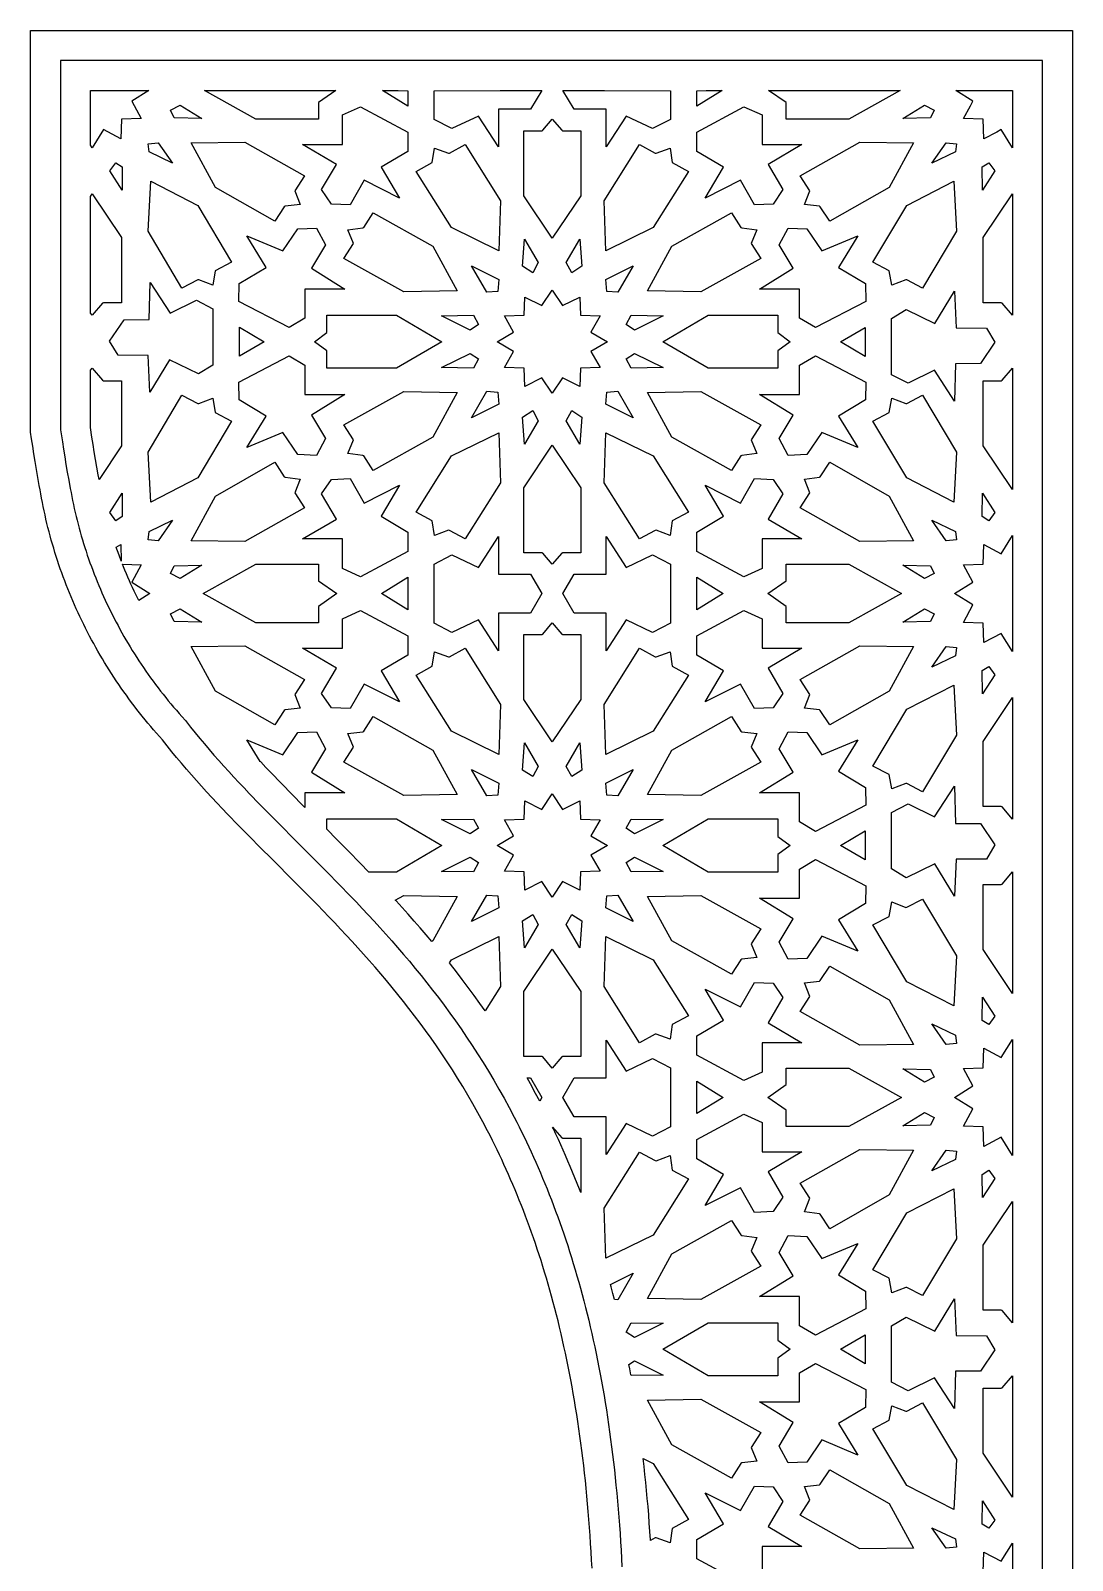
# Model space of a CAD drawing. Extents: x -522 to 521, y -590 to 590.
# Drawn here: x 0 to 521, y -176 to 590 of the extents above; entities that cross this region are included whole.
import ezdxf

# ---------------------------------------------------------------- set-up
doc = ezdxf.new("R2010")
doc.units = 0
doc.layers.add('LAYER_1', color=18, linetype='CONTINUOUS')
doc.layers.add('LAYER_2', color=150, linetype='CONTINUOUS')

msp = doc.modelspace()

# ---------------------------------------------------------------- linework, layer by layer
at = {"layer": 'LAYER_1'}
msp.add_lwpolyline([(280.6, -179.66), (280.39, -175.51), (280.17, -171.39), (279.92, -167.31), (279.65, -163.25), (279.37, -159.23), (279.07, -155.25), (278.75, -151.29), (278.41, -147.37), (278.05, -143.47), (277.68, -139.61), (277.28, -135.78), (276.87, -131.98), (276.44, -128.22), (276, -124.48), (275.53, -120.77), (275.05, -117.1), (274.55, -113.45), (274.04, -109.83), (273.51, -106.25), (272.96, -102.69), (272.39, -99.16), (271.81, -95.66), (271.21, -92.19), (270.6, -88.75), (269.96, -85.33), (269.32, -81.95), (268.65, -78.59), (267.97, -75.26), (267.28, -71.96), (266.57, -68.69), (265.84, -65.44), (265.1, -62.23), (264.35, -59.04), (263.58, -55.87), (262.79, -52.73), (261.99, -49.62), (261.18, -46.54), (260.35, -43.48), (259.5, -40.45), (258.65, -37.44), (257.77, -34.46), (256.89, -31.51), (255.99, -28.58), (255.08, -25.67), (254.15, -22.79), (253.21, -19.94), (252.26, -17.11), (251.29, -14.3), (250.32, -11.52), (249.33, -8.77), (248.32, -6.04), (247.31, -3.33), (246.28, -0.64), (245.24, 2.02), (244.19, 4.66), (243.13, 7.27), (242.05, 9.86), (240.97, 12.43), (239.87, 14.98), (238.77, 17.5), (237.65, 20), (236.52, 22.48), (235.38, 24.94), (234.23, 27.37), (233.07, 29.79), (231.91, 32.18), (230.73, 34.55), (229.54, 36.9), (228.33, 39.27), (225.92, 43.83), (223.46, 48.35), (220.97, 52.79), (218.45, 57.15), (215.9, 61.44), (213.31, 65.65), (210.7, 69.79), (208.07, 73.86), (205.4, 77.86), (202.72, 81.8), (200.01, 85.67), (197.27, 89.47), (194.52, 93.22), (191.75, 96.91), (188.97, 100.54), (186.17, 104.11), (183.35, 107.63), (180.52, 111.1), (177.68, 114.52), (174.82, 117.89), (171.96, 121.22), (169.09, 124.5), (166.22, 127.74), (163.33, 130.94), (160.44, 134.1), (157.55, 137.22), (154.66, 140.31), (151.77, 143.37), (148.86, 146.41), (143.1, 152.37), (137.33, 158.24), (131.59, 164.03), (120.23, 175.41), (114.61, 181.03), (109.06, 186.63), (103.58, 192.21), (98.16, 197.81), (95.51, 200.59), (92.86, 203.39), (90.24, 206.2), (87.64, 209.01), (85.07, 211.84), (82.53, 214.68), (80.01, 217.53), (77.53, 220.39), (75.07, 223.27), (72.65, 226.17), (70.25, 229.09), (67.89, 232.03), (65.57, 234.99), (64.08, 236.65), (62.6, 238.32), (61.14, 239.99), (59.7, 241.68), (58.27, 243.38), (56.86, 245.09), (55.47, 246.81), (54.09, 248.53), (52.73, 250.27), (51.39, 252.02), (50.06, 253.78), (48.75, 255.55), (47.46, 257.33), (46.18, 259.11), (44.92, 260.91), (43.68, 262.72), (42.45, 264.53), (41.24, 266.35), (40.05, 268.19), (38.87, 270.03), (37.71, 271.88), (36.57, 273.74), (35.45, 275.61), (34.34, 277.48), (33.25, 279.37), (32.18, 281.26), (31.12, 283.16), (30.08, 285.07), (29.06, 286.98), (28.06, 288.91), (27.07, 290.84), (26.1, 292.78), (25.15, 294.72), (24.22, 296.68), (23.3, 298.64), (22.41, 300.6), (21.53, 302.58), (20.67, 304.56), (19.82, 306.55), (18.99, 308.54), (18.19, 310.54), (17.4, 312.55), (16.62, 314.57), (15.87, 316.59), (15.13, 318.61), (14.41, 320.64), (13.71, 322.68), (13.03, 324.73), (12.37, 326.78), (11.72, 328.83), (11.1, 330.89), (10.49, 332.96), (9.9, 335.03), (9.33, 337.1), (8.78, 339.18), (8.24, 341.27), (7.73, 343.36), (7.23, 345.46), (6.75, 347.56), (6.29, 349.66), (5.85, 351.77), (5.43, 353.88), (5.03, 356), (4.64, 358.12), (4.25, 360.19), (3.87, 362.25), (3.14, 366.34), (2.45, 370.37), (1.79, 374.33), (1.17, 378.21), (0.59, 381.97), (0.04, 385.6), (-0.47, 389.09), (-0.47, 590.02), (521.1, 590.02), (521.1, -584.03)], dxfattribs=at)
for points in [[(50.21, 554.67), (54.81, 545.98), (45, 545.64), (44.66, 535.83), (36.02, 540.44), (30.38, 531.39), (29.53, 532.75), (29.53, 560.02), (58.74, 560.02)], [(143.67, 553.97), (143.67, 545.71), (112.23, 545.71), (86.54, 560.02), (152.42, 560.02)], [(188.36, 559.85), (188.36, 552.22), (175.64, 560.02), (183.63, 560.02)], [(249.83, 550.62), (233.76, 550.62), (233.76, 531.79), (223.82, 547.24), (210.49, 540.97), (201.49, 545.57), (201.49, 559.85), (234.57, 560.02), (255.42, 560.02)], [(319.95, 559.85), (319.95, 545.57), (310.95, 540.97), (297.62, 547.24), (287.68, 531.79), (287.68, 550.62), (271.6, 550.62), (266.01, 560.02), (286.91, 560.02)], [(333.08, 552.22), (333.08, 559.85), (337.8, 560.02), (345.8, 560.02)], [(409.21, 545.71), (377.77, 545.71), (377.77, 553.97), (369.02, 560.02), (434.89, 560.02)], [(491.04, 531.4), (485.42, 540.44), (483.19, 539.25), (476.77, 535.83), (476.43, 545.64), (466.62, 545.98), (470.04, 552.44), (471.23, 554.67), (462.7, 560.02), (491.04, 560.02)], [(85.28, 546.1), (71.35, 546.4), (69.62, 550.26), (74.35, 552.76)], [(188.35, 539.24), (188.35, 529.57), (175.03, 521.68), (184.14, 506.16), (166.54, 515.07), (159.56, 502.8), (150.21, 503.2), (145.23, 510.44), (152.66, 523.03), (135.73, 533.02), (155.7, 533.02), (155.7, 547.79), (164.77, 551.94)], [(365.74, 547.79), (365.74, 533.02), (385.71, 533.02), (368.77, 523.03), (376.2, 510.44), (371.23, 503.2), (361.87, 502.8), (354.89, 515.07), (337.29, 506.16), (346.4, 521.68), (333.08, 529.57), (333.08, 539.24), (356.66, 551.94)], [(451.81, 550.26), (450.08, 546.4), (436.16, 546.1), (447.08, 552.76)], [(265.41, 540.13), (265.87, 539.92), (274.95, 539.92), (274.95, 507.36), (260.72, 486.12), (246.48, 507.36), (246.48, 539.92), (255.56, 539.92), (256.03, 540.13), (260.72, 545.67)], [(70.63, 523.6), (58.89, 529.27), (58.44, 533.41), (63.48, 533.9)], [(136.59, 517.36), (131.74, 509.88), (134.46, 503.02), (126.98, 502.15), (126.54, 501.88), (121.83, 494.63), (92.02, 511.53), (79.96, 533.9), (106.79, 534.25)], [(234.75, 504.89), (233.97, 479.85), (210.18, 491.46), (192.57, 519.55), (200.65, 523.98), (201.74, 531.23), (208.78, 528.67), (209.29, 528.71), (217.13, 533)], [(312.14, 528.71), (312.66, 528.67), (319.7, 531.23), (320.79, 523.98), (328.87, 519.55), (311.25, 491.46), (287.47, 479.85), (286.68, 504.89), (304.3, 533)], [(441.47, 533.9), (429.42, 511.53), (399.6, 494.63), (394.89, 501.88), (394.46, 502.15), (386.97, 503.02), (389.7, 509.88), (384.84, 517.36), (414.65, 534.25)], [(462.99, 533.41), (462.55, 529.27), (450.8, 523.6), (457.96, 533.9)], [(491.1, 531.32), (491.1, 531.32), (491.04, 531.37), (491.04, 531.4)], [(45.45, 521.83), (45.42, 510.17), (39.2, 519.79), (42.2, 523.91)], [(482.23, 519.79), (476.02, 510.17), (475.98, 521.83), (479.23, 523.91)], [(83.19, 502.5), (100.17, 474.06), (91.99, 469.8), (90.74, 462.57), (83.76, 465.27), (83.24, 465.24), (75.31, 461.11), (58.32, 489.55), (59.67, 514.57)], [(463.11, 489.55), (446.12, 461.11), (438.19, 465.24), (437.68, 465.27), (430.7, 462.57), (429.44, 469.8), (421.26, 474.06), (438.25, 502.5), (461.76, 514.57)], [(45.09, 486.38), (45.09, 453.82), (36.01, 453.82), (35.54, 453.61), (30.38, 447.53), (29.53, 448.53), (29.53, 507.06), (30.38, 508.32)], [(491.05, 447.53), (485.89, 453.61), (485.43, 453.82), (476.35, 453.82), (476.35, 486.38), (491.04, 508.32)], [(200.91, 482.07), (213.13, 459.77), (186.31, 459.25), (156.38, 475.94), (161.18, 483.45), (158.4, 490.29), (165.88, 491.22), (166.32, 491.49), (170.97, 498.77)], [(355.11, 491.49), (355.55, 491.22), (363.03, 490.29), (360.25, 483.45), (365.05, 475.94), (335.12, 459.25), (308.3, 459.77), (320.52, 482.07), (350.46, 498.77)], [(147.12, 482.72), (140.21, 471.03), (156.92, 460.63), (136.88, 460.63), (136.88, 446.09), (128.96, 441.37), (103.71, 454.48), (103.88, 463.38), (117.46, 471.5), (107.81, 487.23), (125.77, 479.71), (133.25, 490.8), (142.63, 491.19)], [(388.18, 490.8), (395.66, 479.71), (413.63, 487.23), (403.97, 471.5), (417.55, 463.38), (417.72, 454.48), (392.48, 441.37), (384.55, 446.09), (384.55, 460.63), (364.51, 460.63), (381.22, 471.03), (374.32, 482.72), (378.8, 491.19)], [(253.7, 473.9), (250.94, 468.78), (245.86, 472.06), (246.87, 485.59)], [(275.57, 472.06), (270.49, 468.78), (267.73, 473.9), (274.57, 485.59)], [(233.91, 465.48), (233.46, 459.47), (227.88, 459.08), (220.19, 472.31)], [(293.56, 459.08), (287.97, 459.47), (287.52, 465.48), (301.25, 472.31)], [(69.42, 448.61), (82.57, 455.06), (90.84, 450.8), (90.84, 422.63), (83.54, 418.16), (69.14, 425.18), (59.3, 409), (58.46, 427.36), (43.37, 427.5), (39.11, 434.56), (46.36, 445.25), (58.92, 445.33), (59.42, 464)], [(265.9, 452.36), (274.54, 456.66), (274.88, 447.52), (284.66, 447.2), (280.06, 439.13), (288.36, 434.29), (280.06, 429.45), (284.66, 421.38), (274.88, 421.06), (274.54, 411.92), (265.9, 416.22), (260.72, 408.46), (255.53, 416.22), (246.89, 411.92), (246.55, 421.06), (236.77, 421.38), (241.37, 429.45), (233.07, 434.29), (241.37, 439.13), (236.77, 447.2), (246.55, 447.52), (246.89, 456.66), (255.53, 452.36), (260.72, 460.12)], [(462.98, 441.22), (478.06, 441.08), (482.32, 434.02), (475.07, 423.33), (462.52, 423.25), (462.01, 404.58), (452.01, 419.97), (438.86, 413.52), (430.59, 417.78), (430.59, 445.95), (437.9, 450.42), (452.3, 443.4), (462.14, 459.58)], [(205.41, 434.29), (182.68, 421), (147.81, 421), (147.81, 429.75), (141.67, 434.29), (147.81, 438.83), (147.81, 447.58), (182.68, 447.58)], [(223.7, 442.88), (219.6, 440.14), (205.29, 447.27), (221.23, 447.51)], [(316.14, 447.27), (301.83, 440.14), (297.73, 442.88), (300.21, 447.51)], [(373.62, 438.83), (379.76, 434.29), (373.62, 429.75), (373.62, 421), (338.75, 421), (316.02, 434.29), (338.75, 447.58), (373.62, 447.58)], [(116.43, 434.3), (104.15, 427.12), (104.15, 441.62)], [(417.28, 426.96), (405, 434.28), (417.28, 441.46)], [(136.88, 422.49), (136.88, 407.95), (156.92, 407.95), (140.21, 397.55), (147.12, 385.86), (142.63, 377.39), (133.25, 377.78), (125.77, 388.87), (107.81, 381.35), (117.46, 397.08), (103.88, 405.2), (103.71, 414.1), (128.96, 427.21)], [(223.7, 425.7), (221.23, 421.07), (205.29, 421.31), (219.6, 428.44)], [(316.14, 421.31), (300.21, 421.07), (297.73, 425.7), (301.83, 428.44)], [(417.72, 414.1), (417.55, 405.2), (403.97, 397.08), (413.63, 381.35), (395.66, 388.87), (388.18, 377.78), (378.8, 377.39), (374.32, 385.86), (381.22, 397.55), (364.51, 407.95), (384.55, 407.95), (384.55, 422.49), (392.48, 427.21)], [(35.54, 414.97), (36.01, 414.76), (45.09, 414.76), (45.09, 382.2), (33.81, 365.38), (33.38, 367.65), (32.69, 371.52), (32.03, 375.37), (31.4, 379.15), (30.81, 382.87), (30.25, 386.47), (29.53, 391.31), (29.53, 420.05), (30.38, 421.05)], [(491.04, 360.26), (476.35, 382.2), (476.35, 414.76), (485.43, 414.76), (485.89, 414.97), (491.05, 421.05)], [(83.24, 403.34), (83.76, 403.31), (90.74, 406.01), (91.99, 398.78), (100.17, 394.52), (83.19, 366.08), (59.67, 354.01), (58.32, 379.03), (75.31, 407.47)], [(213.13, 408.81), (200.91, 386.51), (170.97, 369.81), (166.32, 377.09), (165.88, 377.36), (158.4, 378.29), (161.18, 385.13), (156.38, 392.64), (186.31, 409.33)], [(233.46, 409.11), (233.91, 403.1), (220.19, 396.27), (227.88, 409.5)], [(301.25, 396.27), (287.52, 403.1), (287.97, 409.11), (293.56, 409.5)], [(365.05, 392.64), (360.25, 385.13), (363.03, 378.29), (355.55, 377.36), (355.11, 377.09), (350.46, 369.81), (320.52, 386.51), (308.3, 408.81), (335.12, 409.33)], [(463.11, 379.03), (461.76, 354.01), (438.25, 366.08), (421.26, 394.52), (429.44, 398.78), (430.7, 406.01), (437.68, 403.31), (438.19, 403.34), (446.12, 407.47)], [(253.7, 394.68), (246.87, 382.99), (245.86, 396.52), (250.94, 399.8)], [(275.57, 396.52), (274.57, 382.99), (267.73, 394.68), (270.49, 399.8)], [(234.75, 363.69), (217.13, 335.58), (209.29, 339.87), (208.78, 339.91), (201.74, 337.35), (200.65, 344.61), (192.57, 349.03), (210.18, 377.12), (233.97, 388.73)], [(311.25, 377.12), (328.87, 349.03), (320.79, 344.61), (319.7, 337.35), (312.66, 339.91), (312.14, 339.87), (304.3, 335.58), (286.68, 363.69), (287.47, 388.73)], [(274.95, 361.22), (274.95, 328.66), (265.87, 328.66), (265.41, 328.45), (260.72, 322.91), (256.03, 328.45), (255.56, 328.66), (246.48, 328.66), (246.48, 361.22), (260.72, 382.46)], [(126.54, 366.7), (126.98, 366.43), (134.46, 365.56), (131.74, 358.7), (136.59, 351.22), (106.79, 334.33), (79.96, 334.68), (92.02, 357.05), (121.83, 373.95)], [(429.42, 357.05), (441.47, 334.68), (414.65, 334.33), (384.84, 351.22), (389.7, 358.7), (386.97, 365.56), (394.46, 366.43), (394.89, 366.7), (399.6, 373.95)], [(166.54, 353.51), (184.14, 362.42), (175.03, 346.9), (188.35, 339.01), (188.35, 329.34), (164.77, 316.64), (155.7, 320.79), (155.7, 335.56), (135.73, 335.56), (152.66, 345.55), (145.23, 358.14), (150.21, 365.38), (159.56, 365.78)], [(371.23, 365.38), (376.2, 358.14), (368.77, 345.55), (385.71, 335.56), (365.74, 335.56), (365.74, 320.79), (356.66, 316.64), (333.08, 329.34), (333.08, 339.01), (346.4, 346.9), (337.29, 362.42), (354.89, 353.51), (361.87, 365.78)], [(45.45, 346.76), (42.2, 344.67), (39.2, 348.79), (45.42, 358.41)], [(482.23, 348.79), (479.23, 344.67), (475.98, 346.76), (476.02, 358.41)], [(63.48, 334.68), (58.44, 335.17), (58.89, 339.31), (70.63, 344.98)], [(462.55, 339.31), (462.99, 335.17), (457.96, 334.68), (450.8, 344.98)], [(491.1, 279.17), (485.42, 288.29), (476.77, 283.68), (476.43, 293.49), (466.62, 293.83), (471.23, 302.52), (462.14, 308.22), (471.23, 313.91), (466.62, 322.6), (476.43, 322.94), (476.77, 332.75), (485.42, 328.14), (491.1, 337.26)], [(44.95, 324.49), (44.68, 325.18), (44.02, 326.96), (43.37, 328.73), (42.75, 330.51), (42.39, 331.54), (44.66, 332.75)], [(233.76, 317.96), (249.83, 317.96), (255.49, 308.22), (249.83, 298.47), (233.76, 298.47), (233.76, 279.64), (223.82, 295.09), (210.49, 288.82), (201.49, 293.42), (201.49, 308.22), (201.49, 323.01), (210.49, 327.61), (223.82, 321.34), (233.76, 336.79)], [(297.62, 321.35), (310.95, 327.61), (319.95, 323.01), (319.95, 308.22), (319.95, 293.42), (310.95, 288.82), (297.62, 295.09), (287.68, 279.64), (287.68, 298.47), (271.6, 298.47), (265.94, 308.22), (271.6, 317.96), (287.68, 317.96), (287.68, 336.79)], [(54.81, 322.6), (50.21, 313.91), (59.29, 308.22), (53.68, 304.7), (53, 306.06), (52.17, 307.77), (51.35, 309.49), (50.54, 311.21), (49.76, 312.94), (48.98, 314.67), (48.23, 316.41), (47.49, 318.15), (46.76, 319.9), (46.05, 321.66), (45.55, 322.92)], [(74.35, 315.82), (69.62, 318.32), (71.35, 322.18), (85.28, 322.48)], [(143.67, 314.61), (152.83, 308.22), (143.67, 301.82), (143.67, 293.56), (112.23, 293.56), (85.97, 308.22), (112.23, 322.87), (143.67, 322.87)], [(435.46, 308.22), (409.21, 293.56), (377.77, 293.56), (377.77, 301.82), (368.6, 308.22), (377.77, 314.61), (377.77, 322.87), (409.21, 322.87)], [(450.08, 322.18), (451.81, 318.32), (447.08, 315.82), (436.16, 322.48)], [(188.36, 308.22), (188.36, 300.07), (175.14, 308.22), (188.36, 316.36)], [(346.29, 308.22), (333.08, 300.07), (333.08, 308.22), (333.08, 316.36)], [(85.28, 293.95), (71.35, 294.26), (69.62, 298.11), (74.35, 300.61)], [(188.35, 287.09), (188.35, 277.42), (175.03, 269.53), (184.14, 254.01), (166.54, 262.92), (159.56, 250.65), (150.21, 251.05), (145.23, 258.29), (152.66, 270.89), (135.73, 280.87), (155.7, 280.87), (155.7, 295.64), (164.77, 299.79)], [(365.74, 295.64), (365.74, 280.87), (385.71, 280.87), (368.77, 270.89), (376.2, 258.29), (371.23, 251.05), (361.87, 250.65), (354.89, 262.92), (337.29, 254.01), (346.4, 269.53), (333.08, 277.42), (333.08, 287.09), (356.66, 299.79)], [(451.81, 298.11), (450.08, 294.26), (436.16, 293.95), (447.08, 300.61)], [(265.41, 287.99), (265.87, 287.77), (274.95, 287.77), (274.95, 255.21), (260.72, 233.97), (246.48, 255.21), (246.48, 287.77), (255.56, 287.77), (256.03, 287.99), (260.72, 293.52)], [(136.59, 265.21), (131.74, 257.73), (134.46, 250.87), (126.98, 250), (126.54, 249.73), (121.83, 242.48), (92.02, 259.38), (79.96, 281.75), (106.79, 282.1)], [(234.75, 252.74), (233.97, 227.7), (210.18, 239.31), (192.57, 267.4), (200.65, 271.83), (201.74, 279.08), (208.78, 276.52), (209.29, 276.56), (217.13, 280.85)], [(312.14, 276.56), (312.66, 276.52), (319.7, 279.08), (320.79, 271.83), (328.87, 267.4), (311.25, 239.31), (287.47, 227.7), (286.68, 252.74), (304.3, 280.85)], [(441.47, 281.75), (429.42, 259.38), (399.6, 242.48), (394.89, 249.73), (394.46, 250), (386.97, 250.87), (389.7, 257.73), (384.84, 265.21), (414.65, 282.1)], [(462.99, 281.26), (462.55, 277.12), (450.8, 271.46), (457.96, 281.75)], [(482.23, 267.64), (476.02, 258.02), (475.98, 269.68), (479.23, 271.76)], [(463.11, 237.4), (446.12, 208.96), (438.19, 213.09), (437.68, 213.12), (430.7, 210.42), (429.44, 217.65), (421.26, 221.92), (438.25, 250.35), (461.76, 262.42)], [(491.05, 195.38), (485.89, 201.46), (485.43, 201.67), (476.35, 201.67), (476.35, 234.23), (491.04, 256.17)], [(200.91, 229.92), (213.13, 207.62), (186.31, 207.1), (156.38, 223.79), (161.18, 231.3), (158.4, 238.15), (165.88, 239.07), (166.32, 239.34), (170.97, 246.62)], [(355.11, 239.34), (355.55, 239.07), (363.03, 238.15), (360.25, 231.3), (365.05, 223.79), (335.12, 207.1), (308.3, 207.62), (320.52, 229.92), (350.46, 246.62)], [(147.12, 230.57), (140.21, 218.88), (156.92, 208.48), (136.88, 208.48), (136.88, 201.19), (135.88, 202.19), (130.41, 207.7), (125.06, 213.15), (119.79, 218.6), (117.26, 221.25), (114.73, 223.93), (114.49, 224.18), (107.81, 235.08), (125.77, 227.56), (133.25, 238.65), (142.63, 239.04)], [(388.18, 238.65), (395.66, 227.56), (413.63, 235.08), (403.97, 219.35), (417.55, 211.23), (417.72, 202.33), (392.48, 189.22), (384.55, 193.94), (384.55, 208.48), (364.51, 208.48), (381.22, 218.88), (374.32, 230.57), (378.8, 239.04)], [(253.7, 221.75), (250.94, 216.63), (245.86, 219.91), (246.87, 233.44)], [(275.57, 219.91), (270.49, 216.63), (267.73, 221.75), (274.57, 233.44)], [(233.91, 213.33), (233.46, 207.32), (227.88, 206.93), (220.19, 220.16)], [(293.56, 206.93), (287.97, 207.32), (287.52, 213.33), (301.25, 220.16)], [(265.9, 200.21), (274.54, 204.51), (274.88, 195.37), (284.66, 195.05), (280.06, 186.98), (288.36, 182.14), (280.06, 177.3), (284.66, 169.23), (274.88, 168.91), (274.54, 159.78), (265.9, 164.07), (260.72, 156.31), (255.53, 164.07), (246.89, 159.77), (246.55, 168.91), (236.77, 169.23), (241.37, 177.3), (233.07, 182.14), (241.37, 186.98), (236.77, 195.05), (246.55, 195.37), (246.89, 204.51), (255.53, 200.21), (260.72, 207.97)], [(462.52, 193.18), (475.07, 193.1), (482.32, 182.41), (478.06, 175.35), (462.98, 175.21), (462.14, 156.85), (452.3, 173.03), (437.9, 166.01), (430.59, 170.48), (430.59, 198.65), (438.86, 202.91), (452.01, 196.47), (462.01, 211.85)], [(205.41, 182.14), (182.68, 168.85), (168.9, 168.85), (164.58, 173.31), (158.69, 179.31), (152.85, 185.2), (147.81, 190.24), (147.81, 195.43), (182.68, 195.43)], [(223.7, 190.73), (219.6, 187.99), (205.29, 195.12), (221.23, 195.37)], [(316.14, 195.12), (301.83, 187.99), (297.73, 190.73), (300.21, 195.37)], [(373.62, 186.68), (379.76, 182.14), (373.62, 177.6), (373.62, 168.85), (338.75, 168.85), (316.02, 182.14), (338.75, 195.43), (373.62, 195.43)], [(417.28, 174.97), (405, 182.15), (417.28, 189.48)], [(223.7, 173.56), (221.23, 168.92), (205.29, 169.17), (219.6, 176.29)], [(316.14, 169.16), (300.21, 168.92), (297.73, 173.56), (301.83, 176.29)], [(417.72, 161.95), (417.55, 153.05), (403.97, 144.94), (413.63, 129.2), (395.66, 136.72), (388.18, 125.64), (378.8, 125.24), (374.32, 133.71), (381.22, 145.4), (364.51, 155.81), (384.55, 155.81), (384.55, 170.34), (392.48, 175.06)], [(491.04, 108.11), (476.35, 130.05), (476.35, 162.61), (485.43, 162.61), (485.89, 162.82), (491.05, 168.9)], [(213.13, 156.66), (200.91, 134.36), (200.42, 134.09), (197.64, 137.36), (194.62, 140.88), (191.6, 144.33), (188.57, 147.74), (185.55, 151.09), (182.53, 154.4), (182.12, 154.85), (186.31, 157.18)], [(233.46, 156.96), (233.91, 150.95), (220.19, 144.12), (227.88, 157.35)], [(301.25, 144.12), (287.52, 150.95), (287.97, 156.96), (293.56, 157.35)], [(365.05, 140.49), (360.25, 132.98), (363.03, 126.14), (355.55, 125.21), (355.11, 124.95), (350.46, 117.66), (320.52, 134.36), (308.3, 156.66), (335.12, 157.18)], [(463.11, 126.88), (461.76, 101.86), (438.25, 113.93), (421.26, 142.37), (429.44, 146.63), (430.7, 153.86), (437.68, 151.16), (438.19, 151.19), (446.12, 155.32)], [(253.7, 142.53), (246.87, 130.84), (245.86, 144.37), (250.94, 147.65)], [(275.57, 144.37), (274.57, 130.84), (267.73, 142.53), (270.49, 147.65)], [(234.75, 111.54), (227.08, 99.3), (224.48, 103.01), (221.55, 107.1), (218.61, 111.11), (215.65, 115.05), (212.67, 118.93), (209.68, 122.74), (209.18, 123.37), (210.18, 124.97), (233.97, 136.58)], [(274.95, 109.07), (274.95, 76.51), (265.87, 76.51), (265.41, 76.3), (260.72, 70.76), (256.03, 76.3), (255.56, 76.51), (246.48, 76.51), (246.48, 109.07), (260.72, 130.31)], [(311.25, 124.97), (328.87, 96.88), (320.79, 92.46), (319.7, 85.2), (312.66, 87.76), (312.14, 87.72), (304.3, 83.44), (286.68, 111.54), (287.47, 136.58)], [(429.42, 104.91), (441.47, 82.53), (414.65, 82.18), (384.84, 99.07), (389.7, 106.55), (386.97, 113.41), (394.46, 114.28), (394.89, 114.55), (399.6, 121.8)], [(371.23, 113.23), (376.2, 105.99), (368.77, 93.4), (385.71, 83.41), (365.74, 83.41), (365.74, 68.64), (356.66, 64.49), (333.08, 77.19), (333.08, 86.86), (346.4, 94.75), (337.29, 110.27), (354.89, 101.36), (361.87, 113.63)], [(482.23, 96.64), (479.23, 92.52), (475.98, 94.61), (476.02, 106.26)], [(462.55, 87.17), (462.99, 83.02), (457.96, 82.53), (450.8, 92.83)], [(297.62, 69.2), (310.95, 75.46), (319.95, 70.86), (319.95, 56.07), (319.95, 41.27), (310.95, 36.67), (297.62, 42.94), (287.68, 27.49), (287.68, 46.32), (271.6, 46.32), (265.94, 56.07), (271.6, 65.81), (287.68, 65.81), (287.68, 84.64)], [(491.1, 27.02), (485.42, 36.14), (476.77, 31.53), (476.43, 41.34), (466.62, 41.68), (471.23, 50.37), (462.14, 56.07), (471.23, 61.76), (466.62, 70.45), (476.43, 70.79), (476.77, 80.61), (485.42, 75.99), (491.1, 85.11)], [(435.46, 56.07), (409.21, 41.41), (377.77, 41.41), (377.77, 49.67), (368.6, 56.07), (377.77, 62.46), (377.77, 70.72), (409.21, 70.72)], [(450.08, 70.03), (451.81, 66.17), (447.08, 63.67), (436.16, 70.33)], [(255.49, 56.07), (254.39, 54.17), (252.37, 57.99), (249.73, 62.86), (248.07, 65.81), (249.83, 65.81)], [(346.29, 56.07), (333.08, 47.92), (333.08, 56.07), (333.08, 64.21)], [(365.74, 43.49), (365.74, 28.72), (385.71, 28.72), (368.77, 18.74), (376.2, 6.14), (371.23, -1.1), (361.87, -1.49), (354.89, 10.77), (337.29, 1.86), (346.4, 17.38), (333.08, 25.28), (333.08, 34.94), (356.66, 47.64)], [(451.81, 45.96), (450.08, 42.11), (436.16, 41.8), (447.08, 48.46)], [(265.41, 35.84), (265.87, 35.62), (274.95, 35.62), (274.95, 8.37), (274.26, 10.17), (273.15, 13.02), (272.02, 15.85), (270.88, 18.66), (269.73, 21.44), (268.57, 24.2), (267.39, 26.93), (266.2, 29.64), (265, 32.33), (263.78, 35), (262.56, 37.64), (261.32, 40.26), (260.89, 41.16)], [(312.14, 24.41), (312.66, 24.37), (319.7, 26.93), (320.79, 19.68), (328.87, 15.26), (311.25, -12.84), (287.47, -24.45), (286.68, 0.6), (304.3, 28.7)], [(441.47, 29.6), (429.42, 7.23), (399.6, -9.67), (394.89, -2.42), (394.46, -2.15), (386.97, -1.28), (389.7, 5.58), (384.84, 13.06), (414.65, 29.95)], [(462.99, 29.11), (462.55, 24.97), (450.8, 19.31), (457.96, 29.6)], [(482.23, 15.49), (476.02, 5.87), (475.98, 17.53), (479.23, 19.61)], [(463.11, -14.75), (446.12, -43.19), (438.19, -39.06), (437.68, -39.03), (430.7, -41.73), (429.44, -34.5), (421.26, -30.23), (438.25, -1.8), (461.76, 10.27)], [(491.05, -56.77), (485.89, -50.69), (485.43, -50.48), (476.35, -50.48), (476.35, -17.91), (491.04, 4.02)], [(355.11, -12.81), (355.55, -13.08), (363.03, -14), (360.25, -20.85), (365.05, -28.36), (335.12, -45.05), (308.3, -44.53), (320.52, -22.23), (350.46, -5.53)], [(388.18, -13.5), (395.66, -24.59), (413.63, -17.07), (403.97, -32.8), (417.55, -40.92), (417.72, -49.82), (392.48, -62.93), (384.55, -58.21), (384.55, -43.67), (364.51, -43.67), (381.22, -33.27), (374.32, -21.58), (378.8, -13.11)], [(293.56, -45.21), (291.8, -45.09), (291.02, -42.05), (290.16, -38.78), (289.85, -37.66), (301.25, -31.98)], [(462.98, -63.08), (478.06, -63.22), (482.32, -70.28), (475.07, -80.96), (462.52, -81.05), (462.01, -99.72), (452.01, -84.33), (438.86, -90.77), (430.59, -86.51), (430.59, -58.35), (437.9, -53.88), (452.3, -60.9), (462.14, -44.72)], [(316.14, -57.03), (301.83, -64.16), (297.73, -61.42), (300.21, -56.78)], [(373.62, -65.47), (379.76, -70.01), (373.62, -74.55), (373.62, -83.3), (338.75, -83.3), (316.02, -70.01), (338.75, -56.72), (373.62, -56.72)], [(417.28, -77.34), (405, -70.01), (417.28, -62.84)], [(316.14, -82.98), (300.21, -83.23), (300.02, -82.88), (299.45, -79.79), (299.05, -77.72), (301.83, -75.86)], [(417.72, -90.2), (417.55, -99.1), (403.97, -107.21), (413.63, -122.95), (395.66, -115.43), (388.18, -126.51), (378.8, -126.91), (374.32, -118.44), (381.22, -106.75), (364.51, -96.34), (384.55, -96.34), (384.55, -81.81), (392.48, -77.09)], [(491.04, -144.04), (476.35, -122.1), (476.35, -89.54), (485.43, -89.54), (485.89, -89.33), (491.05, -83.24)], [(365.05, -111.66), (360.25, -119.17), (363.03, -126.01), (355.55, -126.94), (355.11, -127.2), (350.46, -134.49), (320.52, -117.79), (308.3, -95.49), (335.12, -94.96)], [(463.11, -125.27), (461.76, -150.29), (438.25, -138.21), (421.26, -109.78), (429.44, -105.52), (430.7, -98.29), (437.68, -100.99), (438.19, -100.96), (446.12, -96.82)], [(311.25, -127.18), (328.87, -155.27), (320.79, -159.69), (319.7, -166.95), (312.66, -164.39), (312.14, -164.42), (309.88, -165.66), (309.86, -165.42), (309.59, -161.22), (309.29, -157.04), (308.98, -152.9), (308.64, -148.79), (308.29, -144.7), (307.92, -140.65), (307.53, -136.63), (307.12, -132.64), (306.69, -128.68), (306.24, -124.74), (306.24, -124.73)], [(429.42, -147.24), (441.47, -169.62), (414.65, -169.97), (384.84, -153.08), (389.7, -145.6), (386.97, -138.74), (394.46, -137.87), (394.89, -137.6), (399.6, -130.35)], [(371.23, -138.92), (376.2, -146.16), (368.77, -158.75), (385.71, -168.74), (365.74, -168.74), (365.74, -183.51), (356.66, -187.66), (333.08, -174.96), (333.08, -165.29), (346.4, -157.4), (337.29, -141.88), (354.89, -150.79), (361.87, -138.52)], [(482.23, -155.51), (479.23, -159.63), (475.98, -157.54), (476.02, -145.89)], [(462.55, -164.98), (462.99, -169.12), (457.96, -169.61), (450.8, -159.32)], [(491.1, -225.13), (485.42, -216), (476.77, -220.62), (476.43, -210.81), (466.62, -210.47), (471.23, -201.78), (462.14, -196.08), (471.23, -190.39), (466.62, -181.7), (476.43, -181.36), (476.77, -171.54), (485.42, -176.16), (491.1, -167.03)]]:
    msp.add_lwpolyline(points, close=True, dxfattribs=at)
at = {"layer": 'LAYER_2'}
msp.add_lwpolyline([(506.1, -573.37), (506.1, 575.02), (14.53, 575.02), (14.53, 390.2), (15.42, 384.22), (15.99, 380.54), (16.6, 376.74), (17.24, 372.87), (17.91, 368.93), (18.63, 364.95), (19.4, 360.83), (19.78, 358.74), (20.15, 356.75), (20.55, 354.77), (20.96, 352.79), (21.39, 350.82), (21.84, 348.85), (22.31, 346.89), (22.79, 344.93), (23.29, 342.97), (23.81, 341.02), (24.34, 339.07), (24.9, 337.13), (25.47, 335.19), (26.06, 333.26), (26.66, 331.33), (27.28, 329.41), (27.92, 327.49), (28.58, 325.58), (29.25, 323.67), (29.94, 321.77), (30.65, 319.87), (31.38, 317.98), (32.12, 316.1), (32.88, 314.22), (33.65, 312.35), (34.45, 310.48), (35.26, 308.62), (36.08, 306.77), (36.92, 304.92), (37.78, 303.08), (38.66, 301.25), (39.55, 299.42), (40.46, 297.6), (41.39, 295.78), (42.33, 293.98), (43.29, 292.18), (44.27, 290.38), (45.26, 288.6), (46.26, 286.82), (47.29, 285.05), (48.33, 283.29), (49.39, 281.53), (50.46, 279.79), (51.55, 278.05), (52.65, 276.31), (53.78, 274.59), (54.91, 272.88), (56.07, 271.17), (57.24, 269.47), (58.42, 267.78), (59.62, 266.1), (60.84, 264.43), (62.07, 262.76), (63.32, 261.11), (64.59, 259.46), (65.87, 257.83), (67.16, 256.2), (68.47, 254.58), (69.8, 252.98), (71.14, 251.38), (72.5, 249.79), (73.88, 248.21), (75.26, 246.64), (77.05, 244.66), (79.64, 241.36), (81.9, 238.54), (84.2, 235.74), (86.53, 232.95), (88.9, 230.17), (91.3, 227.41), (93.74, 224.65), (96.2, 221.89), (98.7, 219.15), (101.23, 216.4), (103.79, 213.66), (106.38, 210.92), (108.98, 208.2), (114.32, 202.68), (119.74, 197.17), (125.24, 191.61), (130.84, 186.01), (142.22, 174.61), (148.01, 168.78), (153.84, 162.84), (159.68, 156.81), (162.64, 153.71), (165.59, 150.59), (168.54, 147.44), (171.49, 144.25), (174.44, 141.01), (177.39, 137.74), (180.35, 134.41), (183.29, 131.05), (186.23, 127.63), (189.17, 124.16), (192.1, 120.64), (195.02, 117.06), (197.92, 113.42), (200.82, 109.73), (203.7, 105.98), (206.57, 102.16), (209.41, 98.29), (212.24, 94.34), (215.05, 90.33), (217.84, 86.25), (220.6, 82.1), (223.34, 77.87), (226.05, 73.57), (228.74, 69.2), (231.39, 64.74), (234.01, 60.21), (236.6, 55.6), (239.15, 50.91), (241.63, 46.19), (242.9, 43.71), (244.14, 41.27), (245.36, 38.81), (246.58, 36.33), (247.78, 33.82), (248.97, 31.29), (250.15, 28.74), (251.32, 26.17), (252.48, 23.57), (253.63, 20.95), (254.77, 18.31), (255.89, 15.65), (257.01, 12.96), (258.11, 10.25), (259.2, 7.52), (260.27, 4.76), (261.34, 1.98), (262.39, -0.82), (263.42, -3.65), (264.45, -6.5), (265.46, -9.38), (266.46, -12.28), (267.44, -15.2), (268.41, -18.15), (269.37, -21.13), (270.31, -24.13), (271.24, -27.15), (272.16, -30.2), (273.06, -33.28), (273.94, -36.38), (274.81, -39.51), (275.67, -42.66), (276.51, -45.84), (277.33, -49.04), (278.14, -52.27), (278.93, -55.53), (279.71, -58.82), (280.47, -62.13), (281.22, -65.46), (281.95, -68.83), (282.66, -72.22), (283.36, -75.64), (284.04, -79.09), (284.71, -82.56), (285.35, -86.06), (285.98, -89.59), (286.6, -93.15), (287.2, -96.74), (287.78, -100.36), (288.34, -104), (288.88, -107.67), (289.41, -111.38), (289.92, -115.11), (290.41, -118.87), (290.89, -122.66), (291.34, -126.48), (291.78, -130.33), (292.2, -134.21), (292.6, -138.12), (292.98, -142.06), (293.35, -146.04), (293.7, -150.04), (294.02, -154.07), (294.33, -158.14), (294.62, -162.24), (294.89, -166.37), (295.14, -170.53), (295.37, -174.72), (295.59, -178.95)], dxfattribs=at)

doc.saveas('drawing.dxf')
